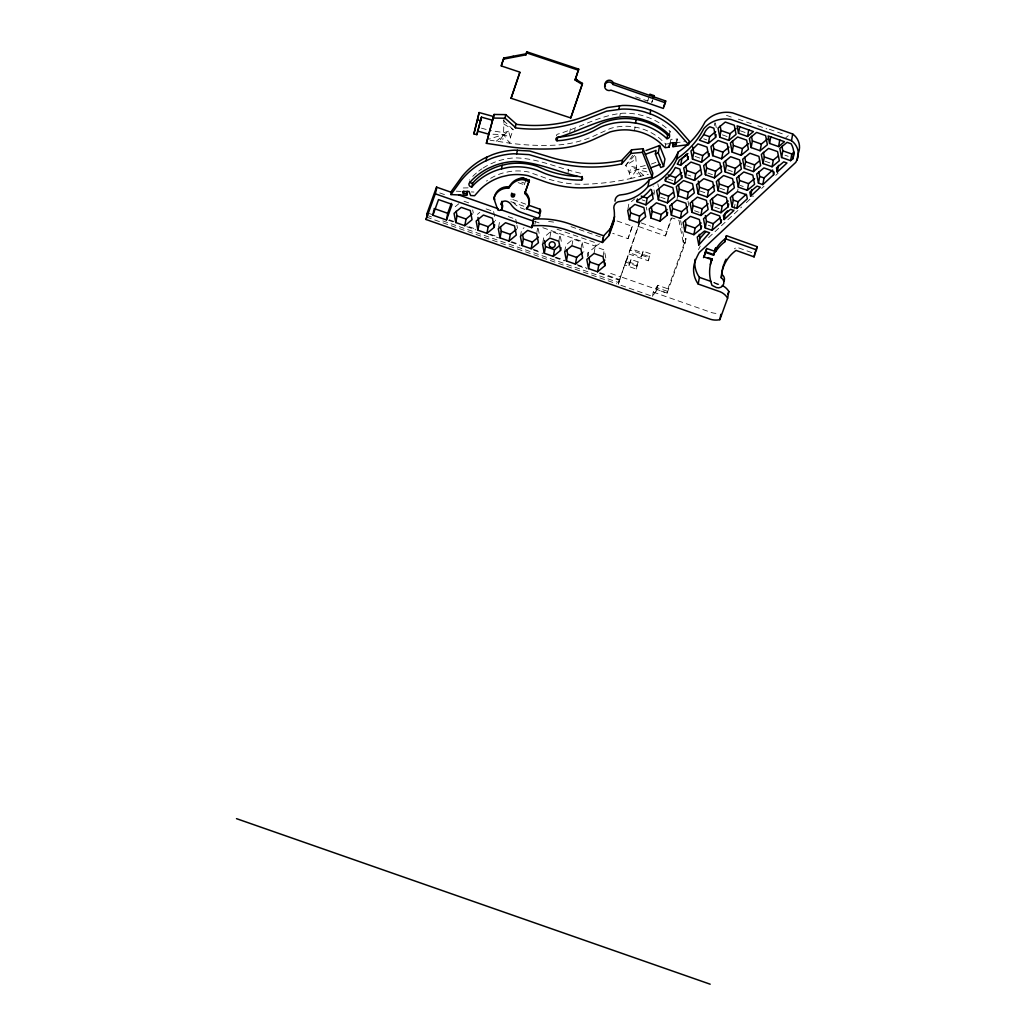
<?xml version="1.0" encoding="UTF-8"?>
<svg xmlns="http://www.w3.org/2000/svg" width="1036" height="1036" viewBox="0 0 1036 1036"><rect width="100%" height="100%" fill="white"/><g stroke="black" fill="none" stroke-linecap="round" stroke-linejoin="round"><path stroke-width="0.75" stroke-dasharray="5 3.75" d="M503.988 118.091L503.561 134.55L499.106 141.66M498.536 227.402L499.507 222.054L501.916 220.059M518.155 182.621L524.268 184.758L524.553 183.165L521.781 182.194M520.409 236.415L521.626 229.733L524.035 227.739M534.9 224.436L535.482 221.199M536.907 232.232L537.632 228.231M542.786 242.761L543.758 237.412L550.997 231.416L559.997 234.576L561.771 243.745M550.025 236.752L550.997 231.416M569.735 132.478L570.383 128.865M574.579 131.3L575.019 128.891M568.026 172.844L568.673 169.231M558.78 241.258L559.997 234.576M564.659 251.774L565.876 245.092L573.115 239.096L582.128 242.256L583.89 251.424M571.898 245.778L573.115 239.096M580.911 248.938L582.128 242.256M587.27 256.786L588.008 252.784L595.234 246.775L604.247 249.935L606.021 259.104M594.029 253.457L595.234 246.775M542.825 227.687L595.674 246.231L596.257 242.981L557.005 229.202M619.852 115.825L620.292 113.416M603.03 256.617L604.247 249.935M634.42 130.756L635.081 127.156M627.894 209.117L628.865 203.768L634.887 198.77M639.562 222.351L618.57 282.543L440.494 220.059M599.961 272.688L619.735 279.629L618.57 282.543L626.599 259.751L630.639 261.163L629.202 265.177L625.161 263.753M625.679 260.865L625.472 262.017L636.687 265.954L636.13 269.036L624.915 265.099M636.13 269.036L637.58 265.035L626.353 261.098L626.599 259.751M626.353 261.098L630.6 248.64L642.773 252.913L641.323 256.928L629.163 252.654M628.917 254.001L648.264 260.787L649.701 256.773L630.354 249.987L630.6 248.64M629.202 265.177L630.963 259.427L638.137 261.94L637.58 265.035M630.639 261.163L630.963 259.427M630.354 249.987L639.303 223.763M641.323 256.928L643.084 251.178L650.258 253.69L649.701 256.773M642.773 252.913L643.084 251.178M653.923 194.846L654.415 192.178L653.237 186.066M665.138 147.695L665.798 144.082L659.906 138.565A52.655 51.282 10.3 0 0 636.492 127.35L629.992 126.418A52.655 51.282 10.3 0 0 610.528 128.399L597.293 134.434A107.563 104.766 10.3 0 1 554.739 145.169A246.646 240.222 10.3 0 1 509.751 143.175L490.093 140.21M669.36 134.9L670.007 131.287L666.666 128.205A64.012 62.354 10.3 0 0 649.261 117.871L642.838 115.669A64.012 62.354 10.3 0 0 622.675 113.209C599.676 115.32 579.357 127.855 557.316 134.266A1.632 1.58 10.3 0 0 556.539 135.988M648.264 260.787L650.258 253.69M670.24 142.955L670.901 139.342L677.298 138.992L676.637 142.605M652.486 296.361L653.25 292.113L657.808 285.276L667.883 288.824L667.119 293.058L620.706 276.78L618.246 284.356L652.486 296.361L657.044 289.523L657.808 285.276M638.785 226.586L665.449 235.949L671.108 218.13M656.164 291.22L656.928 286.972M677.117 198.692L677.855 194.69M667.119 293.058L685.197 242.877L683.19 242.178L683.967 237.93L681.817 226.806M685.197 242.877L685.974 238.643L683.967 237.93M714.348 125.524L714.827 122.844M734.11 209.168L735.081 203.833M737.528 191.582L738.008 188.915M676.741 140.961L677.298 138.992M635.508 96.801L647.642 101.036L648.873 96.996M652.589 99.78L651.774 102.473L653.794 96.827M645.182 165.566L637.049 167.547L631.403 166.472L629.292 172.895L630.548 178.568L648.316 174.398M503.315 120.383L513.157 129.668L510.411 137.425L509.751 143.175L503.561 134.55L488.591 134.123M618.246 284.356L619.735 279.629M524.268 184.758L525.705 180.743M647.642 101.036L649.158 96.801M636.687 265.954L638.137 261.94M665.449 235.949L671.963 217.845L678.968 220.292L683.19 242.178M667.883 288.824L685.974 238.643M700.271 246.141L699.429 247.721A84.279 82.09 10.3 0 0 698.51 249.585M617.042 220.966L632.31 226.327L627.997 238.668L612.729 233.307M632.685 155.335L625.757 165.397L629.292 172.895L636.7 169.451L646.153 168.363M634.589 155.361L625.757 165.397L636.117 159.052M708.611 237.607L741.608 207.019M746.321 202.642L753.392 196.089M761.654 188.435L764.011 186.247M775.796 175.33L778.153 173.141M496.231 141.207L508.534 131.171L510.411 137.425L503.561 134.55L488.513 139.238M455.257 206.695L458.87 203.691M477.376 214.374L479.797 212.38M785.871 137.658L788.279 135.664M595.674 246.231L599.404 243.706M651.372 164.051L655.892 162.38M508.534 131.171L503.897 132.66L489.277 130.329M502.136 139.122L503.379 138.863M665.798 144.082L669.709 143.564M675.174 142.851L684.524 141.621M463.273 187.969L468.078 187.853M456.345 191.181L461.072 191.414M471.302 191.919L473.931 192.048M636.842 173.737L638.046 173.906M646.969 171.885L636.7 169.451L631.403 166.472M481.481 128.166L486.156 129.461M769.334 129.267L785.689 135.017M757.821 125.732L766.821 128.891M738.318 119.14L754.674 124.89M726.482 115.372L733.993 118.013M740.351 130.821L746.36 132.919M784.938 155.18L788.189 156.332M722.377 134.874L728.373 136.972M703.716 138.811L706.707 139.873M765.138 161.24L771.134 163.351M746.529 165.825L752.537 167.936M695.156 156.436L701.165 158.547M727.79 169.904L732.297 171.484M707.951 173.09L712.444 174.67M740.248 185.431L743.239 186.493M687.762 174.98L690.766 176.029M720.137 188.254L724.63 189.834M668.078 178.917L674.086 181.028M700.064 191L706.073 193.11M714.931 207.148L719.437 208.728M660.631 197.216L665.125 198.795M694.573 210.735L699.08 212.315M642.1 199.87L645.104 200.919M708.261 225.226L710.8 226.12M641.038 222.869L666.213 231.701M570.991 226.612L603.017 237.853M641.647 255.18L648.821 257.705M714.102 282.53L721.457 285.12M534.356 221.264L541.906 223.905M508.249 216.576L514.245 218.687M463.998 201.217L469.994 203.328M486.117 208.896L492.126 211.007M439.743 192.929L447.293 195.571M667.43 291.323L657.355 287.788L656.474 289.484L664.555 292.32M610.67 273.413L620.616 276.897M449.274 219.813L453.846 221.419M469.062 226.754L475.148 228.891M490.378 234.24L497.979 236.907M511.68 241.712L519.295 244.379M532.983 249.197L540.598 251.865M555.814 257.2L564.944 260.412M577.13 264.685L586.259 267.884M427.246 212.82L431.805 214.413M448.549 220.292L453.12 221.898M466.822 226.703L475.951 229.901M488.124 234.175L498.782 237.917M510.955 242.191L520.085 245.39M533.786 250.194L542.916 253.406M555.089 257.679L564.219 260.878M577.92 265.682L587.049 268.894M599.235 273.167L619.01 280.108M653.25 292.113L711.706 312.613A18.376 17.897 10.3 0 0 718.531 313.364M426.806 215.255L434.408 217.923M426.469 217.055L616.718 283.812M512.807 199.572L527.182 204.675M510.89 201.657L523.827 206.255M524.967 209.414L522.027 208.378A19.529 19.011 10.3 0 1 512.924 202.007L511.434 199.974A9.091 8.858 10.3 0 0 511.007 199.508M751.67 252.551L736.609 247.164A37.27 36.299 10.3 0 0 734.485 248.834M713.687 282.634L717.042 284.317A5.633 5.491 10.3 0 0 721.755 283.851M503.949 124.113L513.157 129.668M643.809 175.511L636.7 169.451L635.444 153.056M640.999 176.211L636.7 169.451L630.548 178.568A246.646 240.222 10.3 0 1 585.962 184.201A107.563 104.766 10.3 0 1 542.463 176.949L528.658 172.028A52.655 51.282 10.3 0 0 509.077 171.626L502.693 173.077A52.655 51.282 10.3 0 0 486.428 181.106M715.371 123.038L716.252 127.622M687.982 201.101L688.875 205.685M680.626 220.642L681.507 225.226M657.847 183.864L658.43 186.92M646.283 207.032L646.878 210.088M588.008 252.784L588.59 255.827M538.163 228.425L539.639 236.066M515.747 219.218L516.64 223.802M516.925 225.33L517.521 228.373M493.628 211.538L495.389 220.694M472.675 209.958L473.271 213.015M632.31 226.327L627.997 238.668M548.601 221.484A86.636 84.382 10.3 0 1 554.661 222.274M670.007 131.287A2.758 2.694 10.3 0 1 670.253 132.155M469.619 180.147A2.758 2.694 10.3 0 1 469.722 179.72M472.74 176.379A64.012 62.354 10.3 0 1 477.713 171.911M478.761 171.082A64.012 62.354 10.3 0 1 482.025 168.739M483.152 168A64.012 62.354 10.3 0 1 488.992 164.672L495.169 161.966A64.012 62.354 10.3 0 1 514.983 157.886C538.215 158.132 559.634 168.959 582.245 173.556A1.632 1.58 10.3 0 1 583.216 174.864"/><path stroke-width="1.5" d="M466.77 193.667L463.377 193.499L462.613 191.582L469.023 191.427L470.642 195.532L474.592 195.726L479.888 189.756A52.655 51.282 10.3 0 1 502.046 176.69L508.417 175.239A52.655 51.282 10.3 0 1 527.997 175.641L541.802 180.562A107.563 104.766 10.3 0 0 585.301 187.814A246.646 240.222 10.3 0 0 629.901 182.181L652.175 176.897L652.835 173.284L643.11 148.705L631.61 149.819L621.678 160.412A141.375 137.697 10.3 0 1 546.814 156.138L529.746 151.023L514.529 150.168A71.937 70.059 10.3 0 0 492.255 154.752L485.314 157.796A71.937 70.059 10.3 0 0 462.043 176.521L451.631 190.948L450.971 194.561L466.705 195.338L467.21 191.271M614.62 216.692L610.269 228.762L609.051 235.444L602.499 242.489L568.712 230.627A87.076 84.81 10.3 0 0 532.387 225.848L531.727 227.648L435.288 193.81A58.12 2.124 -70.7 0 0 436.506 187.127L451.566 192.411M722.273 285.496A15.475 15.074 10.3 0 1 728.839 291.479L727.622 298.161L719.865 319.671A18.376 17.897 10.3 0 1 710.489 319.295L426.029 219.49L427.972 212.445L426.806 215.255L427.246 212.82L436.506 187.127M432.906 215.216L438.526 199.598L452.123 204.377L446.49 219.982L432.906 215.216L433.877 209.868M446.49 219.982L447.707 213.299L451.282 203.367M455.814 222.546L454.04 213.377L461.279 207.368L470.279 210.528L472.053 219.697L464.814 225.706L455.814 222.546L457.018 215.864L456.138 211.279M492.501 120.228L481.442 117.159L476.858 134.667L473.892 133.851L479.15 112.548L493.201 116.433M463.377 193.499L463.817 191.103M473.892 133.851L479.15 112.548M476.858 134.667L481.442 117.159M466.705 195.338L467.353 191.725M464.814 225.706L466.032 219.023L472.066 214.025M471.911 186.92L474.203 184.317A60.58 59 10.3 0 1 499.702 169.295L507.031 167.625A60.58 59 10.3 0 1 536.881 170.046L544.638 173.388A99.689 97.099 10.3 0 0 576.741 180.07L581.546 180.083A1.632 1.58 10.3 0 0 581.261 177.052C558.754 172.52 537.451 161.707 514.322 161.487A64.012 62.354 10.3 0 0 494.509 165.579L488.332 168.285A64.012 62.354 10.3 0 0 472.079 179.992L469.075 183.333A2.758 2.694 10.3 0 0 471.911 186.92L472.558 183.307L474.864 180.704A60.58 59 10.3 0 1 500.349 165.682L507.692 164.012A60.58 59 10.3 0 1 537.529 166.433L545.299 169.774A99.689 97.099 10.3 0 0 577.402 176.457M672.727 145.014L676.081 144.574L676.637 142.605L670.24 142.955L669.049 147.177L665.138 147.695L659.259 142.178A52.655 51.282 10.3 0 0 635.832 130.963L629.331 130.031A52.655 51.282 10.3 0 0 609.867 132.012L596.645 138.047A107.563 104.766 10.3 0 1 554.079 148.783A246.646 240.222 10.3 0 1 509.09 146.788L486.363 143.331L494.133 114.452L505.71 114.633L516.705 124.372A141.375 137.697 10.3 0 0 590.792 114.051L607.264 107.589L622.325 105.491A71.937 70.059 10.3 0 1 644.988 108.262L652.214 110.722A71.937 70.059 10.3 0 1 677.337 127.48L689.199 141L688.539 144.613L672.973 146.672L673.154 142.605M511.072 98.265L520.007 72.196L501.295 65.941L501.489 64.854L503.833 58.016L526.159 53.768L526.832 51.8L578.697 69.14L575.122 80.07L582.245 84.486L570.771 117.949L511.072 98.265L519.709 72.559M501.295 65.941L503.833 58.016M486.363 143.331L494.133 114.452M486.091 160.774L486.752 157.174M494.664 224.708L494.185 227.376L486.946 233.385L477.933 230.225L479.15 223.543L477.972 217.43M512.988 57.317L513.183 56.242M688.539 144.613L676.676 131.093A71.937 70.059 10.3 0 0 651.553 114.336L644.327 111.875A71.937 70.059 10.3 0 0 621.678 109.104L606.604 111.189L590.144 117.664A141.375 137.697 10.3 0 1 516.045 127.985L505.05 118.233L505.71 114.633M486.946 233.385L488.163 226.703L494.185 221.704M493.952 198.705L494.211 197.254A13.908 13.546 10.3 0 1 508.922 186.778L510.839 184.24A15.553 15.151 10.3 0 1 523.387 178.101L529.383 180.225L524.799 193.486A12.95 12.613 10.3 0 1 528.749 206.255L526.443 208.715L539.264 213.274A3.16 3.082 10.3 0 1 537.49 218.169L521.289 212.419A19.529 19.011 10.3 0 1 512.185 206.047L510.696 204.027A9.091 8.858 10.3 0 0 507.109 201.398L505.361 201.023A4.869 4.74 10.3 0 0 502.926 201.58L501.139 204.26L501.955 205.879A3.082 2.991 10.3 0 1 497.837 210.023L493.952 198.705A13.908 13.546 10.3 0 1 508.663 188.228L510.567 185.69A15.553 15.151 10.3 0 1 523.128 179.552L529.111 181.676M501.566 168.868L502.214 165.255M503.638 59.104L525.951 54.843L526.159 53.768M525.951 54.843L526.832 51.8M501.139 204.26L501.994 201.23L501.722 202.667M515.255 127.855L515.902 124.242M508.663 188.228L508.922 186.778M500.064 237.904L498.29 228.736L505.529 222.727L514.529 225.887L516.304 235.055L509.065 241.064L500.064 237.904L501.269 231.222L500.388 226.638M516.692 153.794L517.34 150.181M509.065 241.064L510.282 234.382L516.316 229.383M523.128 179.552L523.387 178.101M524.799 193.486L529.383 180.225M526.443 208.715L528.243 205.633M522.183 245.584L520.409 236.415L527.648 230.406L536.661 233.579L538.435 242.735L531.196 248.744L522.183 245.584L523.4 238.902L522.52 234.317M532.387 225.848L533.592 219.166A87.076 84.81 10.3 0 1 569.929 223.957L603.703 235.807L610.269 228.762M531.196 248.744L532.4 242.061L538.435 237.063M539.264 213.274L540.002 209.233L528.606 205.18M557.018 140.779L557.679 137.179L562.457 136.765A99.689 97.099 10.3 0 0 593.732 127.519L601.113 123.556A60.606 59.026 10.3 0 1 630.574 118.726L638.059 119.8A60.606 59.026 10.3 0 1 665.034 132.699L667.56 135.094L666.912 138.707L664.348 136.299A60.606 59.026 10.3 0 0 637.412 123.401L629.914 122.339A60.606 59.026 10.3 0 0 600.453 127.169L593.071 131.119A99.689 97.099 10.3 0 1 561.797 140.378L557.018 140.779A1.632 1.58 10.3 0 1 556.98 137.749C578.917 131.404 599.119 118.881 622.014 116.822A64.012 62.354 10.3 0 1 642.178 119.282L648.614 121.471A64.012 62.354 10.3 0 1 666.018 131.818L669.36 134.9A2.758 2.694 10.3 0 1 666.912 138.707M575.122 80.07L578.697 69.14M561.046 247.746L560.554 250.414L553.315 256.423L544.314 253.263L545.519 246.581L544.34 240.469M576.884 80.925L577.091 79.85M570.771 117.949L582.439 83.398L575.33 78.995M582.245 84.486L582.439 83.398M553.315 256.423L554.532 249.741L559.362 245.739M566.433 260.942L564.659 251.774L571.898 245.778L580.911 248.938L582.685 258.094L575.446 264.102L566.433 260.942L567.65 254.26L566.757 249.676M581.546 180.083L582.206 176.483M575.446 264.102L576.651 257.42L582.685 252.421M612.949 84.473A4.377 4.261 10.3 0 0 607.109 82.44A4.377 4.261 10.3 0 0 605.076 88.112A4.377 4.261 10.3 0 0 610.916 90.145L663.312 108.443L665.332 102.797L612.949 84.473L613.273 82.66A4.377 4.261 10.3 0 0 607.446 80.614A4.377 4.261 10.3 0 0 605.413 86.286M605.296 263.105L604.804 265.786L597.565 271.782L588.565 268.622L589.769 261.94L588.888 257.355M618.868 109.35L619.528 105.737M602.421 241.103L603.017 237.853M602.499 242.489L603.703 235.807M597.565 271.782L598.782 265.099L604.817 260.101M450.971 194.561L461.383 180.134A71.937 70.059 10.3 0 1 484.667 161.409L491.595 158.366A71.937 70.059 10.3 0 1 513.869 153.781L529.098 154.636L546.153 159.738A141.375 137.697 10.3 0 0 621.017 164.025L621.794 163.83L622.455 160.217M635.495 123.129L636.156 119.528M621.794 163.83L630.95 153.432L631.61 149.819M649.676 95.39L649.896 94.172L654.014 95.623L653.794 96.827M629.422 219.619L627.648 210.45L634.887 204.442L643.887 207.601L645.661 216.77L638.422 222.779L629.422 219.619L630.626 212.937L629.746 208.353M652.175 176.897L642.462 152.318L643.11 148.705M650.064 113.831L650.712 110.217M636.959 201.696L636.777 200.803A42.8 41.686 10.3 0 0 650.478 189.355L651.437 189.692L653.198 198.847L645.959 204.856L636.959 201.696L637.438 199.029M638.422 222.779L639.639 216.097L644.47 212.095M609.051 235.444L613.403 223.375A40.585 39.536 10.3 0 0 614.167 210.101L613.804 207.847A6.475 6.307 10.3 0 1 620.266 201.463A41.207 40.132 10.3 0 0 648.005 186.545L649.222 179.863A53.069 51.696 10.3 0 0 678.088 152.098A82.854 80.691 10.3 0 0 687.93 144.367M645.959 204.856L647.176 198.174L653.211 193.175M646.024 150.531L659.595 145.519L664.944 159.039L663.597 166.446L660.722 167.508L655.387 153.988L656.034 150.375L645.337 154.325M665.332 102.797L665.669 100.984L613.273 82.66M663.597 166.446L658.261 152.927L659.595 145.519M667.676 212.497L667.184 215.164L659.945 221.173L650.945 218.013L652.162 211.331L651.268 206.747M658.404 199.715L656.63 190.546L663.869 184.537L672.869 187.697L674.643 196.866L667.404 202.875L658.404 199.715L659.608 193.033L658.728 188.448M669.049 147.177L669.489 144.768M682.154 175.576L681.662 178.244L674.423 184.253L665.423 181.093L666.148 177.078M672.973 146.672L673.62 143.059M659.945 221.173L661.162 214.491L667.197 209.492M676.081 144.574L676.521 142.165M667.404 202.875L668.621 196.192L673.452 192.191M648.005 186.545A53.069 51.696 10.3 0 0 676.884 158.78L678.088 152.098M674.423 184.253L675.64 177.57L681.675 172.572M671.406 215.203L669.644 206.034L676.884 200.039L685.884 203.198L687.658 212.354L680.419 218.363L671.406 215.203L672.623 208.521L671.742 203.937M680.665 165.242L687.904 159.246L686.907 154.066A38.332 37.335 10.3 0 1 679.253 160.179A11.176 10.891 10.3 0 1 677.207 164.038L680.665 165.242L681.882 158.56L687.904 153.561M678.075 195.778L676.314 186.609L683.553 180.601L692.553 183.761L694.327 192.929L687.088 198.938L678.075 195.778L679.292 189.096L678.412 184.512M687.904 159.246L688.383 156.565M685.469 177.234L683.695 168.065L690.934 162.069L699.947 165.229L701.722 174.398L694.483 180.394L685.469 177.234L686.687 170.564L685.793 165.98M680.419 218.363L681.636 211.681L687.658 206.682M709.259 153.574L708.766 156.242L701.527 162.251L692.527 159.091L693.744 152.409L692.695 146.982M687.088 198.938L688.305 192.256L693.123 188.254M701.618 226.016L701.139 228.684L693.9 234.693L684.887 231.533L686.104 224.851L685.223 220.267M694.483 180.394L695.687 173.724L700.517 169.71M691.893 212.328L690.118 203.16L697.357 197.164L706.358 200.324L708.132 209.479L700.893 215.488L691.893 212.328L693.097 205.646L692.216 201.062M701.527 162.251L702.745 155.568L707.575 151.567M698.264 193.887L696.49 184.719L703.729 178.71L712.742 181.87L714.503 191.038L707.277 197.047L698.264 193.887L699.481 187.205L698.303 181.093M708.391 143.356L715.63 137.361L713.856 128.192L709.854 126.781A13.248 12.911 10.3 0 0 705.335 131.339L704.713 132.582A31.106 30.303 10.3 0 1 699.378 140.197L708.391 143.356L709.608 136.687L715.643 131.676M693.9 234.693L695.117 228.011L701.139 223.012M705.425 174.747L703.651 165.592L710.89 159.583L719.903 162.743L721.665 171.911L714.426 177.907L705.425 174.747L706.643 168.078L705.749 163.494M700.893 215.488L702.11 208.806L708.145 203.807M715.63 137.361L716.109 134.68M712.69 155.672L710.916 146.503L718.155 140.495L727.168 143.654L728.93 152.823L721.691 158.832L712.69 155.672L713.895 148.99L713.014 144.405M707.277 197.047L708.482 190.365L714.516 185.353M698.795 244.975L697.254 237.011L704.493 231.002L709.582 232.789L698.795 244.975L700.012 238.293L699.248 234.317M719.813 137.231L718.039 128.063L725.278 122.054L734.278 125.214L736.052 134.382L728.813 140.391L719.813 137.231L721.017 130.549L720.137 125.965M721.496 219.917L721.004 222.585L712.043 230.329L705.244 227.946L706.461 221.264L705.361 215.579M714.426 177.907L715.643 171.238L721.678 166.226M727.622 298.161A15.475 15.074 10.3 0 0 720.24 291.802L698.186 284.032L699.404 277.35A25.537 24.877 10.3 0 1 695.052 259.401M728.684 204.053L728.191 206.734L720.952 212.73L711.952 209.57L713.157 202.901L712.276 198.316M721.691 158.832L722.908 152.15L728.943 147.151M725.342 238.63A39.627 38.591 10.3 0 0 716.316 248.303L715.591 248.057L715.008 251.308L715.734 251.554A39.627 38.591 10.3 0 1 724.76 241.88L726.43 235.677L757.225 246.685L754.091 256.876L736.026 250.414A37.27 36.299 10.3 0 0 721.25 277.752A5.633 5.491 10.3 0 1 716.446 287.568L711.978 285.327A39.627 38.591 10.3 0 1 710.579 263.649L711.991 259.699L704.053 256.928L704.169 256.242L703.548 257.653L705.076 253.108M705.645 252.473L706.733 248.485L714.685 251.269L713.584 255.244L705.645 252.473L704.053 256.928M718.116 190.702L716.342 181.533L723.581 175.524L732.582 178.684L734.356 187.853L727.117 193.861L718.116 190.702L719.321 184.019L718.44 179.435M712.043 230.329L713.247 223.646L719.981 217.845M728.813 140.391L730.03 133.709L736.065 128.697M725.148 171.885L723.374 162.717L730.613 156.721L739.626 159.881L741.387 169.049L734.161 175.045L725.148 171.885L726.365 165.203L725.472 160.619M711.991 259.699L712.12 259.013L708.145 257.627M720.952 212.73L722.17 206.06L728.204 201.049M732.167 152.137L730.406 142.981L737.645 136.972L746.645 140.132L748.419 149.301L741.18 155.309L732.167 152.137L733.384 145.467L732.504 140.883M715.734 251.554L716.316 248.303M727.117 193.861L728.334 187.179L734.369 182.168M738.538 133.307L737.101 125.822L753.457 131.559L747.552 136.467L738.538 133.307L739.756 126.625M724.177 219.528L723.374 215.371L730.613 209.363L733.864 210.502L724.177 219.528L725.394 212.846L727.544 210.839M734.161 175.045L735.366 168.363L741.4 163.364M724.76 241.88L726.43 235.677M741.18 155.309L742.398 148.627L748.419 143.615M732.063 206.76L730.289 197.591L737.528 191.582L746.542 194.742L747.319 198.834L736.842 208.43L732.063 206.76L733.268 200.077L732.387 195.493M721.25 277.752L721.846 274.501A37.27 36.299 10.3 0 1 723.892 264.063M738.344 187.153L736.57 177.985L743.809 171.976L752.822 175.136L754.584 184.304L747.357 190.313L738.344 187.153L739.562 180.471L738.668 175.887M747.552 136.467L748.769 129.785M736.842 208.43L738.046 201.761L746.205 194.289M744.418 168.402L742.657 159.246L749.883 153.237L758.896 156.397L760.67 165.566L753.431 171.575L744.418 168.402L745.635 161.733L744.755 157.148M719.865 319.671L720.836 314.322M751.139 147.578L749.365 138.423L756.604 132.414L765.617 135.574L767.378 144.742L760.139 150.751L751.139 147.578L752.356 140.909L751.463 136.325M747.357 190.313L748.562 183.631L754.596 178.619M753.431 171.575L754.648 164.892L759.466 160.891M750.634 196.244L749.831 192.1L757.07 186.091L760.32 187.231L750.634 196.244L751.851 189.575M760.139 150.751L761.356 144.069L767.391 139.057M774.125 172.054L773.633 174.734L762.833 184.628L758.456 183.087L759.673 176.418L758.779 171.834M763.105 163.597L761.33 154.429L768.57 148.433L777.57 151.593L779.344 160.748L772.105 166.757L763.105 163.597L764.309 156.915L763.428 152.331M769.567 143.434L768.116 135.949L784.485 141.699L778.58 146.594L769.567 143.434L770.784 136.752M762.833 184.628L764.037 177.946L772.688 170.034M754.091 256.876L754.48 254.701M772.105 166.757L773.322 160.075L778.153 156.073M778.58 146.594L779.784 139.912M777.285 172.028L776.482 167.871L783.721 161.862L786.971 163.002L777.285 172.028L778.502 165.346M790.61 160.671L791.815 153.988L794.081 152.124L792.864 158.793L790.61 160.671L781.597 157.511L782.815 150.829L781.921 146.244M698.186 284.032A25.537 24.877 10.3 0 1 695.57 260.062A84.279 82.09 10.3 0 1 699.196 252.564L795.803 162.341L797.539 158.702A16.563 16.136 10.3 0 0 791.491 140.676L792.708 134.007L732.504 112.872A28.555 27.817 10.3 0 0 705.011 121.989A82.854 80.691 10.3 0 1 688.772 143.603M796.943 160.166L797.914 154.83M711.797 259.168L711.486 260.437L712.12 259.013M704.959 253.444C703.962 256.565 706.461 249.508 705.205 252.758M704.92 253.185L706.733 248.485M653.004 98.433L654.014 95.623M663.636 106.617L665.669 100.984M714.607 250.79L715.591 248.057M713.584 255.244L715.008 251.308M426.029 219.49L435.288 193.81M531.727 227.648A58.12 2.124 -70.7 0 0 532.944 220.966L533.592 219.166M727.803 294.341L728.839 291.479M754.674 253.626L757.225 246.685M798.16 153.483L798.743 152.02A16.563 16.136 10.3 0 0 792.708 134.007M700.012 238.293L705.892 231.65M655.387 153.988L658.261 152.927M650.686 167.845L660.049 164.387M519.593 178.606L523.219 178.179L525.99 179.15M630.95 153.432L642.462 152.318M493.473 118.065L505.05 118.233M477.803 119.956L480.782 120.772M477.518 131.067L488.591 134.123M526.625 52.888L578.502 70.228M705.775 251.787L713.713 254.558M236.493 818.647L710.178 984.2M791.491 140.676L731.287 119.554A28.555 27.817 10.3 0 0 703.794 128.671A82.854 80.691 10.3 0 1 676.884 158.78M782.815 150.829L791.815 153.988M752.356 140.909L761.356 144.069M721.017 130.549L730.03 133.709M703.599 134.576L709.608 136.687M733.384 145.467L742.398 148.627M764.309 156.915L773.322 160.075M713.895 148.99L722.908 152.15M745.635 161.733L754.648 164.892M693.744 152.409L702.745 155.568M759.673 176.418L764.037 177.946M726.365 165.203L735.366 168.363M706.643 168.078L715.643 171.238M739.562 180.471L748.562 183.631M686.687 170.564L695.687 173.724M719.321 184.019L728.334 187.179M668.129 174.942L675.64 177.57M699.481 187.205L708.482 190.365M733.268 200.077L738.046 201.761M679.292 189.096L688.305 192.256M713.157 202.901L722.17 206.06M659.608 193.033L668.621 196.192M693.097 205.646L702.11 208.806M641.167 196.076L647.176 198.174M672.623 208.521L681.636 211.681M706.461 221.264L713.247 223.646M652.162 211.331L661.162 214.491M686.104 224.851L695.117 228.011M630.626 212.937L639.639 216.097M699.404 277.35L711.162 281.494M459.103 195.053L498.29 208.806M501.295 209.868L532.944 220.966M545.519 246.581L554.532 249.741M567.65 254.26L576.651 257.42M589.769 261.94L598.782 265.099M479.15 223.543L488.163 226.703M501.269 231.222L510.282 234.382M523.4 238.902L532.4 242.061M457.018 215.864L466.032 219.023M434.123 208.534L447.707 213.299M725.847 238.927L756.63 249.935M501.411 202.823L502.214 204.442A3.082 2.991 10.3 0 1 501.8 208.068M494.211 197.254L494.781 199.78M781.597 157.511L779.823 148.342L787.062 142.346L791.115 143.771A19.036 18.544 10.3 0 1 792.864 158.793M773.633 174.734L772.934 171.082L763.92 167.923L756.681 173.931L758.456 183.087M728.191 206.734L726.417 197.565L717.417 194.405L710.178 200.414L711.952 209.57M708.766 156.242L707.005 147.073L697.992 143.913L690.96 150.958L692.527 159.091M721.004 222.585L719.722 215.941L710.722 212.781L703.483 218.777L705.244 227.946M701.139 228.684L699.365 219.515L690.352 216.356L683.125 222.364L684.887 231.533M681.662 178.244L679.888 169.075L675.355 167.482A33.657 32.776 10.3 0 1 665.099 179.435L665.423 181.093M667.184 215.164L665.423 205.996L656.41 202.836L649.171 208.845L650.945 218.013M604.804 265.786L603.03 256.617L594.029 253.457L586.79 259.453L588.565 268.622M560.554 250.414L558.78 241.258L549.779 238.086L542.54 244.095L544.314 253.263M494.185 227.376L492.411 218.207L483.398 215.048L476.159 221.056L477.933 230.225M710.424 264.724A39.627 38.591 10.3 0 1 711.162 260.399M721.846 274.501A5.633 5.491 10.3 0 1 723.918 281.533M724.371 262.82A37.27 36.299 10.3 0 1 726.068 259.194M615.008 201.165A6.475 6.307 10.3 0 1 621.483 194.781A41.207 40.132 10.3 0 0 649.222 179.863M669.58 134.201A2.758 2.694 10.3 0 1 667.56 135.094M472.558 183.307A2.758 2.694 10.3 0 1 469.904 181.87M514.762 194.159A1.619 1.58 10.3 0 1 512.613 195.493A1.619 1.58 10.3 0 1 511.81 193.11M540.002 209.233A3.16 3.082 10.3 0 1 540.274 212.639M539.976 213.066A3.16 3.082 10.3 0 1 539.199 213.74M525.071 192.048A12.95 12.613 10.3 0 1 529.007 204.804M609.815 231.481L609.673 232.232L613.985 219.891L609.815 231.481M549.922 246.607A3.03 2.94 10.3 0 0 555.063 245.7A3.03 2.94 10.3 0 0 551.644 241.802A3.03 2.94 10.3 0 0 549.922 246.607M511.654 196.477A1.619 1.58 10.3 0 0 514.413 195.998A1.619 1.58 10.3 0 0 512.587 193.9A1.619 1.58 10.3 0 0 511.654 196.477"/></g></svg>
